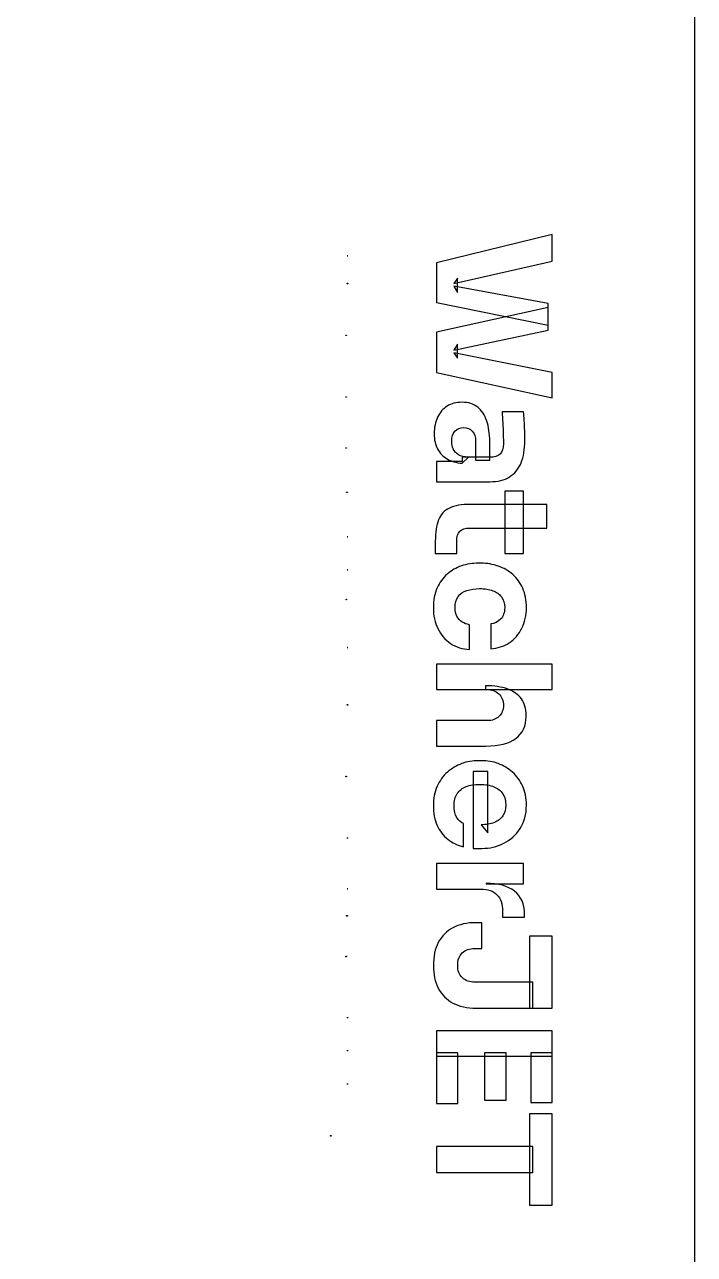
# Model space of a CAD drawing. Header units: millimetres. Extents: x -18 to 18, y -61 to 61.
# Drawn here: x 1.87 to 18.5, y -13.36 to 17.17 of the extents above; entities that cross this region are included whole.
import ezdxf

# ---------------------------------------------------------------- set-up
doc = ezdxf.new("R2010")
doc.units = ezdxf.units.MM
doc.header["$MEASUREMENT"] = 0
doc.header["$XCLIPFRAME"] = 0
doc.layers.add('Layer 1', color=7, linetype='Continuous')
picture_1 = doc.add_image_def('image4.jpg', size_in_pixel=(107, 74))
picture_2 = doc.add_image_def('image5.jpg', size_in_pixel=(77, 63))
picture_3 = doc.add_image_def('image6.jpg', size_in_pixel=(103, 22))
picture_4 = doc.add_image_def('image7.jpg', size_in_pixel=(75, 40))
picture_5 = doc.add_image_def('image8.jpg', size_in_pixel=(80, 79))
picture_6 = doc.add_image_def('image9.jpg', size_in_pixel=(99, 50))
picture_7 = doc.add_image_def('image10.jpg', size_in_pixel=(103, 22))
picture_8 = doc.add_image_def('image11.jpg', size_in_pixel=(77, 63))
picture_9 = doc.add_image_def('image12.jpg', size_in_pixel=(80, 79))
picture_10 = doc.add_image_def('image13.jpg', size_in_pixel=(103, 96))
picture_11 = doc.add_image_def('image14.jpg', size_in_pixel=(103, 21))
picture_12 = doc.add_image_def('image15.jpg', size_in_pixel=(77, 60))
picture_13 = doc.add_image_def('image16.jpg', size_in_pixel=(103, 22))
picture_14 = doc.add_image_def('image17.jpg', size_in_pixel=(75, 40))
picture_15 = doc.add_image_def('image18.jpg', size_in_pixel=(99, 50))
picture_16 = doc.add_image_def('image19.jpg', size_in_pixel=(79, 60))
picture_17 = doc.add_image_def('image20.jpg', size_in_pixel=(77, 61))
picture_18 = doc.add_image_def('image21.jpg', size_in_pixel=(106, 75))
picture_19 = doc.add_image_def('image22.jpg', size_in_pixel=(77, 63))
picture_20 = doc.add_image_def('image23.jpg', size_in_pixel=(103, 10))

msp = doc.modelspace()

# ---------------------------------------------------------------- linework, layer by layer
at = {"layer": 'Layer 1', "color": 2}
msp.add_open_spline([(18.4995, 61.0002), (18.4995, 61.0002), (-18.4996, 61.0002), (-18.4996, 61.0002), (-18.4996, 61.0002), (-18.4996, 61.0002), (-18.4996, -61.0002), (-18.4996, -61.0002), (-18.4996, -61.0002), (-18.4996, -61.0002), (18.4995, -61.0002), (18.4995, -61.0002), (18.4995, -61.0002), (18.4995, -61.0002), (18.4995, 61.0002), (18.4995, 61.0002)], degree=3, knots=[0, 0, 0, 0, 0.2, 0.2, 0.2, 0.2, 0.4, 0.4, 0.4, 0.4, 0.6, 0.6, 0.6, 0.6, 1, 1, 1, 1], dxfattribs=at)
at = {"layer": 'Layer 1', "lineweight": 5}
msp.add_open_spline([(18.4995, -50.17), (18.4995, -50.17), (18.4995, 50.1733), (18.4995, 50.1733)], degree=3, dxfattribs=at)
at = {"layer": 'Layer 1'}
for points, knots in [([(12.0937, 11.2546), (12.0937, 11.2546), (14.9718, 11.9643), (14.9718, 11.9643), (14.9718, 11.9643), (14.9718, 11.9643), (14.9718, 11.2979), (14.9718, 11.2979), (14.9718, 11.2979), (14.9718, 11.2979), (12.5273, 10.742), (12.5273, 10.742), (12.5273, 10.742), (12.5273, 10.742), (12.6179, 10.8803), (12.6179, 10.8803), (12.6179, 10.8803), (12.6179, 10.8803), (12.6179, 10.5215), (12.6179, 10.5215), (12.6179, 10.5215), (12.6179, 10.5215), (12.5273, 10.675), (12.5273, 10.675), (12.5273, 10.675), (12.5273, 10.675), (14.8653, 10.2452), (14.8653, 10.2452), (14.8653, 10.2452), (14.8653, 10.2452), (14.8653, 9.7091), (14.8653, 9.7091), (14.8653, 9.7091), (14.8653, 9.7091), (12.0937, 10.2728), (12.0937, 10.2728), (12.0937, 10.2728), (12.0937, 10.2728), (12.0937, 11.2546), (12.0937, 11.2546)], [0, 0, 0, 0, 0.0909091, 0.0909091, 0.0909091, 0.0909091, 0.1818182, 0.1818182, 0.1818182, 0.1818182, 0.2727273, 0.2727273, 0.2727273, 0.2727273, 0.3636364, 0.3636364, 0.3636364, 0.3636364, 0.4545455, 0.4545455, 0.4545455, 0.4545455, 0.5454545, 0.5454545, 0.5454545, 0.5454545, 0.6363636, 0.6363636, 0.6363636, 0.6363636, 0.7272727, 0.7272727, 0.7272727, 0.7272727, 0.8181818, 0.8181818, 0.8181818, 0.8181818, 1, 1, 1, 1]), ([(12.0937, 9.5398), (12.0937, 9.5398), (14.8653, 10.1468), (14.8653, 10.1468), (14.8653, 10.1468), (14.8653, 10.1468), (14.8653, 9.5831), (14.8653, 9.5831), (14.8653, 9.5831), (14.8653, 9.5831), (12.5273, 9.086), (12.5273, 9.086), (12.5273, 9.086), (12.5273, 9.086), (12.6179, 9.2359), (12.6179, 9.2359), (12.6179, 9.2359), (12.6179, 9.2359), (12.6179, 8.8931), (12.6179, 8.8931), (12.6179, 8.8931), (12.6179, 8.8931), (12.5273, 9.0232), (12.5273, 9.0232), (12.5273, 9.0232), (12.5273, 9.0232), (14.9718, 8.5382), (14.9718, 8.5382), (14.9718, 8.5382), (14.9718, 8.5382), (14.9718, 7.9074), (14.9718, 7.9074), (14.9718, 7.9074), (14.9718, 7.9074), (12.0937, 8.5382), (12.0937, 8.5382), (12.0937, 8.5382), (12.0937, 8.5382), (12.0937, 9.5398), (12.0937, 9.5398)], [0, 0, 0, 0, 0.0909091, 0.0909091, 0.0909091, 0.0909091, 0.1818182, 0.1818182, 0.1818182, 0.1818182, 0.2727273, 0.2727273, 0.2727273, 0.2727273, 0.3636364, 0.3636364, 0.3636364, 0.3636364, 0.4545455, 0.4545455, 0.4545455, 0.4545455, 0.5454545, 0.5454545, 0.5454545, 0.5454545, 0.6363636, 0.6363636, 0.6363636, 0.6363636, 0.7272727, 0.7272727, 0.7272727, 0.7272727, 0.8181818, 0.8181818, 0.8181818, 0.8181818, 1, 1, 1, 1]), ([(12.0383, 7.0142), (12.0383, 7.1691), (12.0659, 7.3059), (12.1211, 7.4241), (12.1211, 7.4241), (12.1763, 7.5398), (12.2553, 7.6305), (12.3578, 7.6961), (12.3578, 7.6961), (12.4629, 7.7621), (12.5877, 7.7949), (12.7323, 7.7949), (12.7323, 7.7949), (12.8899, 7.7949), (13.0187, 7.7539), (13.1187, 7.6725), (13.1187, 7.6725), (13.2211, 7.591), (13.2961, 7.4767), (13.3434, 7.3295), (13.3434, 7.3295), (13.3934, 7.1825), (13.4183, 7.0127), (13.4183, 6.8209), (13.4183, 6.8209), (13.4183, 6.8209), (13.4183, 6.3598), (13.4183, 6.3598), (13.4183, 6.3598), (13.4183, 6.3598), (13.0674, 6.3598), (13.0674, 6.3598), (13.0674, 6.3598), (13.0674, 6.3598), (13.0674, 6.8247), (13.0674, 6.8247), (13.0674, 6.8247), (13.0674, 6.9351), (13.0398, 7.0206), (12.9846, 7.0813), (12.9846, 7.0813), (12.9321, 7.1391), (12.8598, 7.1681), (12.7678, 7.1681), (12.7678, 7.1681), (12.681, 7.1681), (12.6101, 7.1391), (12.5549, 7.0813), (12.5549, 7.0813), (12.5023, 7.0206), (12.4759, 6.9351), (12.4759, 6.8247), (12.4759, 6.8247), (12.4759, 6.7538), (12.4878, 6.6907), (12.5115, 6.6357), (12.5115, 6.6357), (12.5378, 6.5778), (12.5811, 6.5306), (12.6415, 6.4938), (12.6415, 6.4938), (12.7021, 6.4569), (12.7862, 6.4359), (12.8939, 6.4307), (12.8939, 6.4307), (12.8939, 6.4307), (12.7362, 6.2807), (12.7362, 6.2807), (12.7362, 6.2807), (12.5865, 6.2938), (12.4602, 6.3309), (12.3578, 6.3911), (12.3578, 6.3911), (12.2553, 6.449), (12.1763, 6.5306), (12.1211, 6.6357), (12.1211, 6.6357), (12.0659, 6.7379), (12.0383, 6.8643), (12.0383, 7.0142)], [0, 0, 0, 0, 0.047619, 0.047619, 0.047619, 0.047619, 0.0952381, 0.0952381, 0.0952381, 0.0952381, 0.1428571, 0.1428571, 0.1428571, 0.1428571, 0.1904762, 0.1904762, 0.1904762, 0.1904762, 0.2380952, 0.2380952, 0.2380952, 0.2380952, 0.2857143, 0.2857143, 0.2857143, 0.2857143, 0.3333333, 0.3333333, 0.3333333, 0.3333333, 0.3809524, 0.3809524, 0.3809524, 0.3809524, 0.4285714, 0.4285714, 0.4285714, 0.4285714, 0.4761905, 0.4761905, 0.4761905, 0.4761905, 0.5238095, 0.5238095, 0.5238095, 0.5238095, 0.5714286, 0.5714286, 0.5714286, 0.5714286, 0.6190476, 0.6190476, 0.6190476, 0.6190476, 0.6666667, 0.6666667, 0.6666667, 0.6666667, 0.7142857, 0.7142857, 0.7142857, 0.7142857, 0.7619048, 0.7619048, 0.7619048, 0.7619048, 0.8095238, 0.8095238, 0.8095238, 0.8095238, 0.8571429, 0.8571429, 0.8571429, 0.8571429, 0.9047619, 0.9047619, 0.9047619, 0.9047619, 1, 1, 1, 1]), ([(12.0935, 6.3242), (12.0935, 6.3242), (12.7323, 6.3242), (12.7323, 6.3242), (12.7323, 6.3242), (12.7323, 6.3242), (12.7323, 6.4307), (12.7323, 6.4307), (12.7323, 6.4307), (12.7323, 6.4307), (13.4262, 6.4307), (13.4262, 6.4307), (13.4262, 6.4307), (13.5366, 6.4307), (13.6194, 6.4569), (13.6746, 6.5094), (13.6746, 6.5094), (13.7298, 6.5619), (13.7574, 6.6462), (13.7574, 6.7617), (13.7574, 6.7617), (13.7574, 6.8195), (13.7561, 6.8957), (13.7534, 6.9906), (13.7534, 6.9906), (13.7509, 7.0851), (13.7469, 7.1825), (13.7417, 7.2823), (13.7417, 7.2823), (13.7363, 7.3822), (13.7311, 7.4729), (13.7258, 7.5543), (13.7258, 7.5543), (13.7258, 7.5543), (14.2581, 7.5543), (14.2581, 7.5543), (14.2581, 7.5543), (14.2634, 7.4939), (14.2686, 7.4227), (14.2739, 7.3413), (14.2739, 7.3413), (14.2791, 7.2597), (14.2831, 7.1758), (14.2857, 7.089), (14.2857, 7.089), (14.2883, 7.0022), (14.2897, 6.9207), (14.2897, 6.8445), (14.2897, 6.8445), (14.2897, 6.6237), (14.2581, 6.4385), (14.195, 6.2886), (14.195, 6.2886), (14.1319, 6.1362), (14.0361, 6.0205), (13.9073, 5.9418), (13.9073, 5.9418), (13.781, 5.8627), (13.6181, 5.8235), (13.4183, 5.8235), (13.4183, 5.8235), (13.4183, 5.8235), (12.0935, 5.8235), (12.0935, 5.8235), (12.0935, 5.8235), (12.0935, 5.8235), (12.0935, 6.3242), (12.0935, 6.3242)], [0, 0, 0, 0, 0.0555556, 0.0555556, 0.0555556, 0.0555556, 0.1111111, 0.1111111, 0.1111111, 0.1111111, 0.1666667, 0.1666667, 0.1666667, 0.1666667, 0.2222222, 0.2222222, 0.2222222, 0.2222222, 0.2777778, 0.2777778, 0.2777778, 0.2777778, 0.3333333, 0.3333333, 0.3333333, 0.3333333, 0.3888889, 0.3888889, 0.3888889, 0.3888889, 0.4444444, 0.4444444, 0.4444444, 0.4444444, 0.5, 0.5, 0.5, 0.5, 0.5555556, 0.5555556, 0.5555556, 0.5555556, 0.6111111, 0.6111111, 0.6111111, 0.6111111, 0.6666667, 0.6666667, 0.6666667, 0.6666667, 0.7222222, 0.7222222, 0.7222222, 0.7222222, 0.7777778, 0.7777778, 0.7777778, 0.7777778, 0.8333333, 0.8333333, 0.8333333, 0.8333333, 0.8888889, 0.8888889, 0.8888889, 0.8888889, 1, 1, 1, 1]), ([(13.793, 5.5875), (13.793, 5.5875), (14.2542, 5.5875), (14.2542, 5.5875), (14.2542, 5.5875), (14.2542, 5.5875), (14.2542, 4.0422), (14.2542, 4.0422), (14.2542, 4.0422), (14.2542, 4.0422), (13.793, 4.0422), (13.793, 4.0422), (13.793, 4.0422), (13.793, 4.0422), (13.793, 5.5875), (13.793, 5.5875)], [0, 0, 0, 0, 0.2, 0.2, 0.2, 0.2, 0.4, 0.4, 0.4, 0.4, 0.6, 0.6, 0.6, 0.6, 1, 1, 1, 1]), ([(12.0661, 4.3455), (12.0661, 4.5639), (12.0923, 4.7399), (12.1449, 4.8741), (12.1449, 4.8741), (12.2001, 5.0081), (12.2907, 5.1063), (12.417, 5.1695), (12.417, 5.1695), (12.5458, 5.2302), (12.7193, 5.2602), (12.9374, 5.2602), (12.9374, 5.2602), (12.9374, 5.2602), (14.8378, 5.2602), (14.8378, 5.2602), (14.8378, 5.2602), (14.8378, 5.2602), (14.8378, 4.673), (14.8378, 4.673), (14.8378, 4.673), (14.8378, 4.673), (12.9137, 4.673), (12.9137, 4.673), (12.9137, 4.673), (12.8113, 4.673), (12.7323, 4.6465), (12.6771, 4.5939), (12.6771, 4.5939), (12.6246, 4.5389), (12.5983, 4.4613), (12.5983, 4.3614), (12.5983, 4.3614), (12.5983, 4.3614), (12.5983, 4.0422), (12.5983, 4.0422), (12.5983, 4.0422), (12.5983, 4.0422), (12.0661, 4.0422), (12.0661, 4.0422), (12.0661, 4.0422), (12.0661, 4.0422), (12.0661, 4.3455), (12.0661, 4.3455)], [0, 0, 0, 0, 0.0833333, 0.0833333, 0.0833333, 0.0833333, 0.1666667, 0.1666667, 0.1666667, 0.1666667, 0.25, 0.25, 0.25, 0.25, 0.3333333, 0.3333333, 0.3333333, 0.3333333, 0.4166667, 0.4166667, 0.4166667, 0.4166667, 0.5, 0.5, 0.5, 0.5, 0.5833333, 0.5833333, 0.5833333, 0.5833333, 0.6666667, 0.6666667, 0.6666667, 0.6666667, 0.75, 0.75, 0.75, 0.75, 0.8333333, 0.8333333, 0.8333333, 0.8333333, 1, 1, 1, 1]), ([(12.0185, 2.6953), (12.0185, 2.8819), (12.0487, 3.0449), (12.1091, 3.1842), (12.1091, 3.1842), (12.1722, 3.3207), (12.2563, 3.4354), (12.3615, 3.5271), (12.3615, 3.5271), (12.4666, 3.6193), (12.5849, 3.6877), (12.7163, 3.7321), (12.7163, 3.7321), (12.8505, 3.7769), (12.9885, 3.7991), (13.1303, 3.7991), (13.1303, 3.7991), (13.1303, 3.7991), (13.2053, 3.7991), (13.2053, 3.7991), (13.2053, 3.7991), (13.3525, 3.7991), (13.4931, 3.7755), (13.6271, 3.7282), (13.6271, 3.7282), (13.7638, 3.681), (13.8847, 3.6114), (13.9899, 3.5194), (13.9899, 3.5194), (14.095, 3.4273), (14.1778, 3.313), (14.2382, 3.1765), (14.2382, 3.1765), (14.2987, 3.0371), (14.3289, 2.8781), (14.3289, 2.6991), (14.3289, 2.6991), (14.3289, 2.5047), (14.2909, 2.3326), (14.2146, 2.1827), (14.2146, 2.1827), (14.141, 2.0331), (14.0371, 1.9135), (13.9031, 1.8239), (13.9031, 1.8239), (13.769, 1.7346), (13.6153, 1.6846), (13.4418, 1.6743), (13.4418, 1.6743), (13.4418, 1.6743), (13.4418, 2.2931), (13.4418, 2.2931), (13.4418, 2.2931), (13.5391, 2.3037), (13.6206, 2.3433), (13.6863, 2.4113), (13.6863, 2.4113), (13.7546, 2.4773), (13.7887, 2.5733), (13.7887, 2.6991), (13.7887, 2.6991), (13.7887, 2.8043), (13.7625, 2.8925), (13.7099, 2.9634), (13.7099, 2.9634), (13.6574, 3.0318), (13.5851, 3.083), (13.4931, 3.1171), (13.4931, 3.1171), (13.4011, 3.1514), (13.2921, 3.1683), (13.1658, 3.1683), (13.1658, 3.1683), (13.0502, 3.1683), (12.945, 3.1529), (12.8505, 3.1211), (12.8505, 3.1211), (12.7585, 3.0897), (12.6862, 3.0395), (12.6335, 2.9711), (12.6335, 2.9711), (12.5837, 2.9002), (12.5586, 2.8085), (12.5586, 2.6953), (12.5586, 2.6953), (12.5586, 2.6113), (12.5731, 2.5405), (12.6021, 2.4826), (12.6021, 2.4826), (12.6335, 2.4219), (12.6757, 2.3746), (12.7282, 2.3403), (12.7282, 2.3403), (12.7834, 2.3037), (12.8465, 2.2815), (12.9174, 2.2734), (12.9174, 2.2734), (12.9174, 2.2734), (12.9174, 1.6585), (12.9174, 1.6585), (12.9174, 1.6585), (12.7387, 1.6662), (12.581, 1.7163), (12.4443, 1.8083), (12.4443, 1.8083), (12.3102, 1.9001), (12.2051, 2.0225), (12.1289, 2.1749), (12.1289, 2.1749), (12.0553, 2.3273), (12.0185, 2.5009), (12.0185, 2.6953)], [0, 0, 0, 0, 0.0344828, 0.0344828, 0.0344828, 0.0344828, 0.0689655, 0.0689655, 0.0689655, 0.0689655, 0.1034483, 0.1034483, 0.1034483, 0.1034483, 0.137931, 0.137931, 0.137931, 0.137931, 0.1724138, 0.1724138, 0.1724138, 0.1724138, 0.2068966, 0.2068966, 0.2068966, 0.2068966, 0.2413793, 0.2413793, 0.2413793, 0.2413793, 0.2758621, 0.2758621, 0.2758621, 0.2758621, 0.3103448, 0.3103448, 0.3103448, 0.3103448, 0.3448276, 0.3448276, 0.3448276, 0.3448276, 0.3793103, 0.3793103, 0.3793103, 0.3793103, 0.4137931, 0.4137931, 0.4137931, 0.4137931, 0.4482759, 0.4482759, 0.4482759, 0.4482759, 0.4827586, 0.4827586, 0.4827586, 0.4827586, 0.5172414, 0.5172414, 0.5172414, 0.5172414, 0.5517241, 0.5517241, 0.5517241, 0.5517241, 0.5862069, 0.5862069, 0.5862069, 0.5862069, 0.6206897, 0.6206897, 0.6206897, 0.6206897, 0.6551724, 0.6551724, 0.6551724, 0.6551724, 0.6896552, 0.6896552, 0.6896552, 0.6896552, 0.7241379, 0.7241379, 0.7241379, 0.7241379, 0.7586207, 0.7586207, 0.7586207, 0.7586207, 0.7931034, 0.7931034, 0.7931034, 0.7931034, 0.8275862, 0.8275862, 0.8275862, 0.8275862, 0.862069, 0.862069, 0.862069, 0.862069, 0.8965517, 0.8965517, 0.8965517, 0.8965517, 0.9310345, 0.9310345, 0.9310345, 0.9310345, 1, 1, 1, 1]), ([(12.0937, 1.2941), (12.0937, 1.2941), (14.9718, 1.2941), (14.9718, 1.2941), (14.9718, 1.2941), (14.9718, 1.2941), (14.9718, 0.6633), (14.9718, 0.6633), (14.9718, 0.6633), (14.9718, 0.6633), (13.3119, 0.6633), (13.3119, 0.6633), (13.3119, 0.6633), (13.3119, 0.6633), (13.3119, 0.7578), (13.3119, 0.7578), (13.3119, 0.7578), (13.5301, 0.7578), (13.7141, 0.7303), (13.8639, 0.6749), (13.8639, 0.6749), (14.0137, 0.6199), (14.1267, 0.5383), (14.203, 0.4305), (14.203, 0.4305), (14.2818, 0.3229), (14.3213, 0.1874), (14.3213, 0.0243), (14.3213, 0.0243), (14.3213, 0.0243), (14.3213, -0.0031), (14.3213, -0.0031), (14.3213, -0.0031), (14.3213, -0.2423), (14.2358, -0.425), (14.065, -0.5514), (14.065, -0.5514), (13.8967, -0.6773), (13.6497, -0.7405), (13.3237, -0.7405), (13.3237, -0.7405), (13.3237, -0.7405), (12.0937, -0.7405), (12.0937, -0.7405), (12.0937, -0.7405), (12.0937, -0.7405), (12.0937, -0.1097), (12.0937, -0.1097), (12.0937, -0.1097), (12.0937, -0.1097), (13.3631, -0.1097), (13.3631, -0.1097), (13.3631, -0.1097), (13.4814, -0.1097), (13.5761, -0.0741), (13.647, -0.0031), (13.647, -0.0031), (13.7206, 0.0653), (13.7574, 0.1559), (13.7574, 0.2689), (13.7574, 0.2689), (13.7574, 0.387), (13.7193, 0.483), (13.6431, 0.5567), (13.6431, 0.5567), (13.5669, 0.6277), (13.4657, 0.6633), (13.3395, 0.6633), (13.3395, 0.6633), (13.3395, 0.6633), (12.0937, 0.6633), (12.0937, 0.6633), (12.0937, 0.6633), (12.0937, 0.6633), (12.0937, 1.2941), (12.0937, 1.2941)], [0, 0, 0, 0, 0.05, 0.05, 0.05, 0.05, 0.1, 0.1, 0.1, 0.1, 0.15, 0.15, 0.15, 0.15, 0.2, 0.2, 0.2, 0.2, 0.25, 0.25, 0.25, 0.25, 0.3, 0.3, 0.3, 0.3, 0.35, 0.35, 0.35, 0.35, 0.4, 0.4, 0.4, 0.4, 0.45, 0.45, 0.45, 0.45, 0.5, 0.5, 0.5, 0.5, 0.55, 0.55, 0.55, 0.55, 0.6, 0.6, 0.6, 0.6, 0.65, 0.65, 0.65, 0.65, 0.7, 0.7, 0.7, 0.7, 0.75, 0.75, 0.75, 0.75, 0.8, 0.8, 0.8, 0.8, 0.85, 0.85, 0.85, 0.85, 0.9, 0.9, 0.9, 0.9, 1, 1, 1, 1]), ([(12.0185, -2.2281), (12.0185, -2.0443), (12.0501, -1.8813), (12.1131, -1.7391), (12.1131, -1.7391), (12.1762, -1.5998), (12.2603, -1.483), (12.3655, -1.3885), (12.3655, -1.3885), (12.4733, -1.2965), (12.5929, -1.2255), (12.7242, -1.1754), (12.7242, -1.1754), (12.8583, -1.1281), (12.995, -1.1045), (13.1343, -1.1045), (13.1343, -1.1045), (13.1343, -1.1045), (13.2131, -1.1045), (13.2131, -1.1045), (13.2131, -1.1045), (13.3577, -1.1045), (13.4957, -1.1281), (13.6271, -1.1754), (13.6271, -1.1754), (13.7611, -1.2255), (13.8807, -1.2965), (13.9859, -1.3885), (13.9859, -1.3885), (14.091, -1.4802), (14.1738, -1.5945), (14.2343, -1.7314), (14.2343, -1.7314), (14.2974, -1.8707), (14.3289, -2.0285), (14.3289, -2.2045), (14.3289, -2.2045), (14.3289, -2.4359), (14.2763, -2.6302), (14.1713, -2.7879), (14.1713, -2.7879), (14.0687, -2.9485), (13.9334, -3.0705), (13.7651, -3.1549), (13.7651, -3.1549), (13.5995, -3.2389), (13.4182, -3.2807), (13.221, -3.2807), (13.221, -3.2807), (13.221, -3.2807), (13.0081, -3.2807), (13.0081, -3.2807), (13.0081, -3.2807), (13.0081, -3.2807), (13.0081, -1.3687), (13.0081, -1.3687), (13.0081, -1.3687), (13.0081, -1.3687), (13.3669, -1.3687), (13.3669, -1.3687), (13.3669, -1.3687), (13.3669, -1.3687), (13.3669, -2.8983), (13.3669, -2.8983), (13.3669, -2.8983), (13.3669, -2.8983), (13.2013, -2.6934), (13.2013, -2.6934), (13.2013, -2.6934), (13.3301, -2.6934), (13.4405, -2.675), (13.5325, -2.6381), (13.5325, -2.6381), (13.6245, -2.6013), (13.6942, -2.5463), (13.7415, -2.4726), (13.7415, -2.4726), (13.7914, -2.4017), (13.8163, -2.3125), (13.8163, -2.2045), (13.8163, -2.2045), (13.8163, -2.0941), (13.7914, -2.0009), (13.7415, -1.9247), (13.7415, -1.9247), (13.6915, -1.8482), (13.6179, -1.7906), (13.5207, -1.7511), (13.5207, -1.7511), (13.4261, -1.7117), (13.3091, -1.6919), (13.1698, -1.6919), (13.1698, -1.6919), (13.041, -1.6919), (12.9279, -1.7102), (12.8307, -1.7473), (12.8307, -1.7473), (12.7361, -1.7839), (12.6625, -1.8418), (12.6099, -1.9205), (12.6099, -1.9205), (12.5574, -1.9995), (12.531, -2.1018), (12.531, -2.2281), (12.531, -2.2281), (12.531, -2.3438), (12.5534, -2.4383), (12.5981, -2.5121), (12.5981, -2.5121), (12.6427, -2.5854), (12.6979, -2.6355), (12.7637, -2.6621), (12.7637, -2.6621), (12.7637, -2.6621), (12.7637, -3.2413), (12.7637, -3.2413), (12.7637, -3.2413), (12.6191, -3.2099), (12.4903, -3.1482), (12.3773, -3.0561), (12.3773, -3.0561), (12.2642, -2.9639), (12.1762, -2.8486), (12.1131, -2.7093), (12.1131, -2.7093), (12.0501, -2.5699), (12.0185, -2.4094), (12.0185, -2.2281)], [0, 0, 0, 0, 0.030303, 0.030303, 0.030303, 0.030303, 0.0606061, 0.0606061, 0.0606061, 0.0606061, 0.0909091, 0.0909091, 0.0909091, 0.0909091, 0.1212121, 0.1212121, 0.1212121, 0.1212121, 0.1515152, 0.1515152, 0.1515152, 0.1515152, 0.1818182, 0.1818182, 0.1818182, 0.1818182, 0.2121212, 0.2121212, 0.2121212, 0.2121212, 0.2424242, 0.2424242, 0.2424242, 0.2424242, 0.2727273, 0.2727273, 0.2727273, 0.2727273, 0.3030303, 0.3030303, 0.3030303, 0.3030303, 0.3333333, 0.3333333, 0.3333333, 0.3333333, 0.3636364, 0.3636364, 0.3636364, 0.3636364, 0.3939394, 0.3939394, 0.3939394, 0.3939394, 0.4242424, 0.4242424, 0.4242424, 0.4242424, 0.4545455, 0.4545455, 0.4545455, 0.4545455, 0.4848485, 0.4848485, 0.4848485, 0.4848485, 0.5151515, 0.5151515, 0.5151515, 0.5151515, 0.5454545, 0.5454545, 0.5454545, 0.5454545, 0.5757576, 0.5757576, 0.5757576, 0.5757576, 0.6060606, 0.6060606, 0.6060606, 0.6060606, 0.6363636, 0.6363636, 0.6363636, 0.6363636, 0.6666667, 0.6666667, 0.6666667, 0.6666667, 0.6969697, 0.6969697, 0.6969697, 0.6969697, 0.7272727, 0.7272727, 0.7272727, 0.7272727, 0.7575758, 0.7575758, 0.7575758, 0.7575758, 0.7878788, 0.7878788, 0.7878788, 0.7878788, 0.8181818, 0.8181818, 0.8181818, 0.8181818, 0.8484848, 0.8484848, 0.8484848, 0.8484848, 0.8787879, 0.8787879, 0.8787879, 0.8787879, 0.9090909, 0.9090909, 0.9090909, 0.9090909, 0.9393939, 0.9393939, 0.9393939, 0.9393939, 1, 1, 1, 1]), ([(12.0935, -3.6593), (12.0935, -3.6593), (14.2541, -3.6593), (14.2541, -3.6593), (14.2541, -3.6593), (14.2541, -3.6593), (14.2541, -4.1599), (14.2541, -4.1599), (14.2541, -4.1599), (14.2541, -4.1599), (13.3275, -4.1599), (13.3275, -4.1599), (13.3275, -4.1599), (13.3275, -4.1599), (13.3275, -4.1482), (13.3275, -4.1482), (13.3275, -4.1482), (13.6325, -4.1482), (13.8678, -4.2125), (14.0333, -4.3415), (14.0333, -4.3415), (14.1989, -4.4729), (14.2817, -4.6622), (14.2817, -4.9093), (14.2817, -4.9093), (14.2817, -4.9093), (14.2817, -4.9921), (14.2817, -4.9921), (14.2817, -4.9921), (14.2817, -4.9921), (13.7377, -4.9921), (13.7377, -4.9921), (13.7377, -4.9921), (13.7377, -4.9921), (13.7377, -4.8345), (13.7377, -4.8345), (13.7377, -4.8345), (13.7377, -4.6609), (13.6903, -4.5267), (13.5957, -4.4322), (13.5957, -4.4322), (13.5037, -4.3374), (13.3697, -4.2901), (13.1935, -4.2901), (13.1935, -4.2901), (13.1935, -4.2901), (12.0935, -4.2901), (12.0935, -4.2901), (12.0935, -4.2901), (12.0935, -4.2901), (12.0935, -3.6593), (12.0935, -3.6593)], [0, 0, 0, 0, 0.0714286, 0.0714286, 0.0714286, 0.0714286, 0.1428571, 0.1428571, 0.1428571, 0.1428571, 0.2142857, 0.2142857, 0.2142857, 0.2142857, 0.2857143, 0.2857143, 0.2857143, 0.2857143, 0.3571429, 0.3571429, 0.3571429, 0.3571429, 0.4285714, 0.4285714, 0.4285714, 0.4285714, 0.5, 0.5, 0.5, 0.5, 0.5714286, 0.5714286, 0.5714286, 0.5714286, 0.6428571, 0.6428571, 0.6428571, 0.6428571, 0.7142857, 0.7142857, 0.7142857, 0.7142857, 0.7857143, 0.7857143, 0.7857143, 0.7857143, 0.8571429, 0.8571429, 0.8571429, 0.8571429, 1, 1, 1, 1]), ([(12.0187, -6.1862), (12.0187, -5.9679), (12.0594, -5.7789), (12.1409, -5.6183), (12.1409, -5.6183), (12.225, -5.4606), (12.3459, -5.3386), (12.5037, -5.2518), (12.5037, -5.2518), (12.6614, -5.1678), (12.8533, -5.1254), (13.0793, -5.1254), (13.0793, -5.1254), (13.0793, -5.1254), (13.2251, -5.1254), (13.2251, -5.1254), (13.2251, -5.1254), (13.2251, -5.1254), (13.2251, -5.7643), (13.2251, -5.7643), (13.2251, -5.7643), (13.2251, -5.7643), (13.0438, -5.7643), (13.0438, -5.7643), (13.0438, -5.7643), (12.9177, -5.7643), (12.8151, -5.801), (12.7363, -5.8747), (12.7363, -5.8747), (12.6601, -5.951), (12.6219, -6.0547), (12.6219, -6.1862), (12.6219, -6.1862), (12.6219, -6.315), (12.6601, -6.4163), (12.7363, -6.4897), (12.7363, -6.4897), (12.8151, -6.5658), (12.9177, -6.6039), (13.0438, -6.6039), (13.0438, -6.6039), (13.0438, -6.6039), (14.4869, -6.6039), (14.4869, -6.6039), (14.4869, -6.6039), (14.4869, -6.6039), (14.4869, -7.2506), (14.4869, -7.2506), (14.4869, -7.2506), (14.4869, -7.2506), (13.0793, -7.2506), (13.0793, -7.2506), (13.0793, -7.2506), (12.8533, -7.2506), (12.6614, -7.2071), (12.5037, -7.1207), (12.5037, -7.1207), (12.3459, -7.0364), (12.225, -6.9143), (12.1409, -6.7539), (12.1409, -6.7539), (12.0594, -6.5962), (12.0187, -6.4071), (12.0187, -6.1862)], [0, 0, 0, 0, 0.0588235, 0.0588235, 0.0588235, 0.0588235, 0.1176471, 0.1176471, 0.1176471, 0.1176471, 0.1764706, 0.1764706, 0.1764706, 0.1764706, 0.2352941, 0.2352941, 0.2352941, 0.2352941, 0.2941176, 0.2941176, 0.2941176, 0.2941176, 0.3529412, 0.3529412, 0.3529412, 0.3529412, 0.4117647, 0.4117647, 0.4117647, 0.4117647, 0.4705882, 0.4705882, 0.4705882, 0.4705882, 0.5294118, 0.5294118, 0.5294118, 0.5294118, 0.5882353, 0.5882353, 0.5882353, 0.5882353, 0.6470588, 0.6470588, 0.6470588, 0.6470588, 0.7058824, 0.7058824, 0.7058824, 0.7058824, 0.7647059, 0.7647059, 0.7647059, 0.7647059, 0.8235294, 0.8235294, 0.8235294, 0.8235294, 0.8823529, 0.8823529, 0.8823529, 0.8823529, 1, 1, 1, 1]), ([(14.4079, -5.4606), (14.4079, -5.4606), (14.9718, -5.4606), (14.9718, -5.4606), (14.9718, -5.4606), (14.9718, -5.4606), (14.9718, -7.2506), (14.9718, -7.2506), (14.9718, -7.2506), (14.9718, -7.2506), (14.4079, -7.2506), (14.4079, -7.2506), (14.4079, -7.2506), (14.4079, -7.2506), (14.4079, -5.4606), (14.4079, -5.4606)], [0, 0, 0, 0, 0.2, 0.2, 0.2, 0.2, 0.4, 0.4, 0.4, 0.4, 0.6, 0.6, 0.6, 0.6, 1, 1, 1, 1]), ([(12.0937, -7.809), (12.0937, -7.809), (14.9718, -7.809), (14.9718, -7.809), (14.9718, -7.809), (14.9718, -7.809), (14.9718, -8.4398), (14.9718, -8.4398), (14.9718, -8.4398), (14.9718, -8.4398), (12.0937, -8.4398), (12.0937, -8.4398), (12.0937, -8.4398), (12.0937, -8.4398), (12.0937, -7.809), (12.0937, -7.809)], [0, 0, 0, 0, 0.2, 0.2, 0.2, 0.2, 0.4, 0.4, 0.4, 0.4, 0.6, 0.6, 0.6, 0.6, 1, 1, 1, 1]), ([(12.0937, -8.3607), (12.0937, -8.3607), (12.6298, -8.3607), (12.6298, -8.3607), (12.6298, -8.3607), (12.6298, -8.3607), (12.6298, -9.6187), (12.6298, -9.6187), (12.6298, -9.6187), (12.6298, -9.6187), (12.0937, -9.6187), (12.0937, -9.6187), (12.0937, -9.6187), (12.0937, -9.6187), (12.0937, -8.3607), (12.0937, -8.3607)], [0, 0, 0, 0, 0.2, 0.2, 0.2, 0.2, 0.4, 0.4, 0.4, 0.4, 0.6, 0.6, 0.6, 0.6, 1, 1, 1, 1]), ([(13.2882, -8.3607), (13.2882, -8.3607), (13.8245, -8.3607), (13.8245, -8.3607), (13.8245, -8.3607), (13.8245, -8.3607), (13.8245, -9.528), (13.8245, -9.528), (13.8245, -9.528), (13.8245, -9.528), (13.2882, -9.528), (13.2882, -9.528), (13.2882, -9.528), (13.2882, -9.528), (13.2882, -8.3607), (13.2882, -8.3607)], [0, 0, 0, 0, 0.2, 0.2, 0.2, 0.2, 0.4, 0.4, 0.4, 0.4, 0.6, 0.6, 0.6, 0.6, 1, 1, 1, 1]), ([(14.4355, -8.3607), (14.4355, -8.3607), (14.9718, -8.3607), (14.9718, -8.3607), (14.9718, -8.3607), (14.9718, -8.3607), (14.9718, -9.5908), (14.9718, -9.5908), (14.9718, -9.5908), (14.9718, -9.5908), (14.4355, -9.5908), (14.4355, -9.5908), (14.4355, -9.5908), (14.4355, -9.5908), (14.4355, -8.3607), (14.4355, -8.3607)], [0, 0, 0, 0, 0.2, 0.2, 0.2, 0.2, 0.4, 0.4, 0.4, 0.4, 0.6, 0.6, 0.6, 0.6, 1, 1, 1, 1]), ([(14.4079, -9.8742), (14.4079, -9.8742), (14.9718, -9.8742), (14.9718, -9.8742), (14.9718, -9.8742), (14.9718, -9.8742), (14.9718, -12.1415), (14.9718, -12.1415), (14.9718, -12.1415), (14.9718, -12.1415), (14.4079, -12.1415), (14.4079, -12.1415), (14.4079, -12.1415), (14.4079, -12.1415), (14.4079, -9.8742), (14.4079, -9.8742)], [0, 0, 0, 0, 0.2, 0.2, 0.2, 0.2, 0.4, 0.4, 0.4, 0.4, 0.6, 0.6, 0.6, 0.6, 1, 1, 1, 1]), ([(12.0937, -10.6824), (12.0937, -10.6824), (14.4869, -10.6824), (14.4869, -10.6824), (14.4869, -10.6824), (14.4869, -10.6824), (14.4869, -11.329), (14.4869, -11.329), (14.4869, -11.329), (14.4869, -11.329), (12.0937, -11.329), (12.0937, -11.329), (12.0937, -11.329), (12.0937, -11.329), (12.0937, -10.6824), (12.0937, -10.6824)], [0, 0, 0, 0, 0.2, 0.2, 0.2, 0.2, 0.4, 0.4, 0.4, 0.4, 0.6, 0.6, 0.6, 0.6, 1, 1, 1, 1])]:
    msp.add_open_spline(points, degree=3, knots=knots, dxfattribs=at)

# ---------------------------------------------------------------- pictures from other files: only their frames are drawn
image = msp.add_image(picture_20, insert=(9.7351, 11.4616), size_in_units=(1.4306, 0.1389), dxfattribs=at)
image.set_boundary_path([(9.735, 11.462), (11.174, 11.612)])
image.dxf.flags = 3
image = msp.add_image(picture_19, insert=(9.7354, 10.0212), size_in_units=(1.0694, 0.875), dxfattribs=at)
image.set_boundary_path([(9.735, 10.021), (10.81, 10.904)])
image.dxf.flags = 3
image = msp.add_image(picture_18, insert=(9.7017, 8.5491), size_in_units=(1.4722, 1.0417), dxfattribs=at)
image.set_boundary_path([(9.702, 8.549), (11.174, 9.598)])
image.dxf.flags = 3
image = msp.add_image(picture_17, insert=(9.7061, 7.1938), size_in_units=(1.0694, 0.8472), dxfattribs=at)
image.set_boundary_path([(9.706, 7.194), (10.78, 8.053)])
image.dxf.flags = 3
image = msp.add_image(picture_16, insert=(9.7058, 5.9202), size_in_units=(1.0972, 0.8333), dxfattribs=at)
image.set_boundary_path([(9.706, 5.92), (10.81, 6.76)])
image.dxf.flags = 3
image = msp.add_image(picture_15, insert=(9.7235, 4.9439), size_in_units=(1.375, 0.6944), dxfattribs=at)
image.set_boundary_path([(9.723, 4.944), (11.107, 5.65)])
image.dxf.flags = 3
image = msp.add_image(picture_14, insert=(9.7354, 3.9646), size_in_units=(1.0417, 0.5556), dxfattribs=at)
image.set_boundary_path([(9.735, 3.965), (10.79, 4.52)])
image.dxf.flags = 3
image = msp.add_image(picture_13, insert=(9.7354, 3.3863), size_in_units=(1.4306, 0.3056), dxfattribs=at)
image.set_boundary_path([(9.735, 3.386), (11.173, 3.7)])
image.dxf.flags = 3
image = msp.add_image(picture_12, insert=(9.7078, 2.1069), size_in_units=(1.0694, 0.8333), dxfattribs=at)
image.set_boundary_path([(9.708, 2.107), (10.79, 2.95)])
image.dxf.flags = 3
image = msp.add_image(picture_11, insert=(9.7351, 1.4422), size_in_units=(1.4306, 0.2917), dxfattribs=at)
image.set_boundary_path([(9.735, 1.442), (11.174, 1.742)])
image.dxf.flags = 3
image = msp.add_image(picture_10, insert=(9.7351, -1.0453), size_in_units=(1.4306, 1.3333), dxfattribs=at)
image.set_boundary_path([(9.735, -1.045), (11.174, 0.29)])
image.dxf.flags = 3
image = msp.add_image(picture_9, insert=(9.7021, -2.6175), size_in_units=(1.1111, 1.0972), dxfattribs=at)
image.set_boundary_path([(9.702, -2.618), (10.814, -1.518)])
image.dxf.flags = 3
image = msp.add_image(picture_8, insert=(9.7354, -3.9401), size_in_units=(1.0694, 0.875), dxfattribs=at)
image.set_boundary_path([(9.735, -3.94), (10.81, -3.057)])
image.dxf.flags = 3
image = msp.add_image(picture_7, insert=(9.7354, -4.6474), size_in_units=(1.4306, 0.3056), dxfattribs=at)
image.set_boundary_path([(9.735, -4.647), (11.173, -4.334)])
image.dxf.flags = 3
image = msp.add_image(picture_6, insert=(9.7235, -5.7174), size_in_units=(1.375, 0.6944), dxfattribs=at)
image.set_boundary_path([(9.723, -5.717), (11.107, -5.011)])
image.dxf.flags = 3
image = msp.add_image(picture_5, insert=(9.7021, -7.1486), size_in_units=(1.1111, 1.0972), dxfattribs=at)
image.set_boundary_path([(9.702, -7.149), (10.814, -6.049)])
image.dxf.flags = 3
image = msp.add_image(picture_4, insert=(9.7354, -8.1442), size_in_units=(1.0417, 0.5556), dxfattribs=at)
image.set_boundary_path([(9.735, -8.144), (10.79, -7.588)])
image.dxf.flags = 3
image = msp.add_image(picture_3, insert=(9.7354, -8.722), size_in_units=(1.4306, 0.3056), dxfattribs=at)
image.set_boundary_path([(9.735, -8.722), (11.173, -8.409)])
image.dxf.flags = 3
image = msp.add_image(picture_2, insert=(9.7354, -10.1314), size_in_units=(1.0694, 0.875), dxfattribs=at)
image.set_boundary_path([(9.735, -10.131), (10.81, -9.248)])
image.dxf.flags = 3
image = msp.add_image(picture_1, insert=(9.3275, -11.5898), size_in_units=(1.4861, 1.0278), dxfattribs=at)
image.set_boundary_path([(9.328, -11.59), (10.814, -10.555)])
image.dxf.flags = 3

doc.saveas('drawing.dxf')
